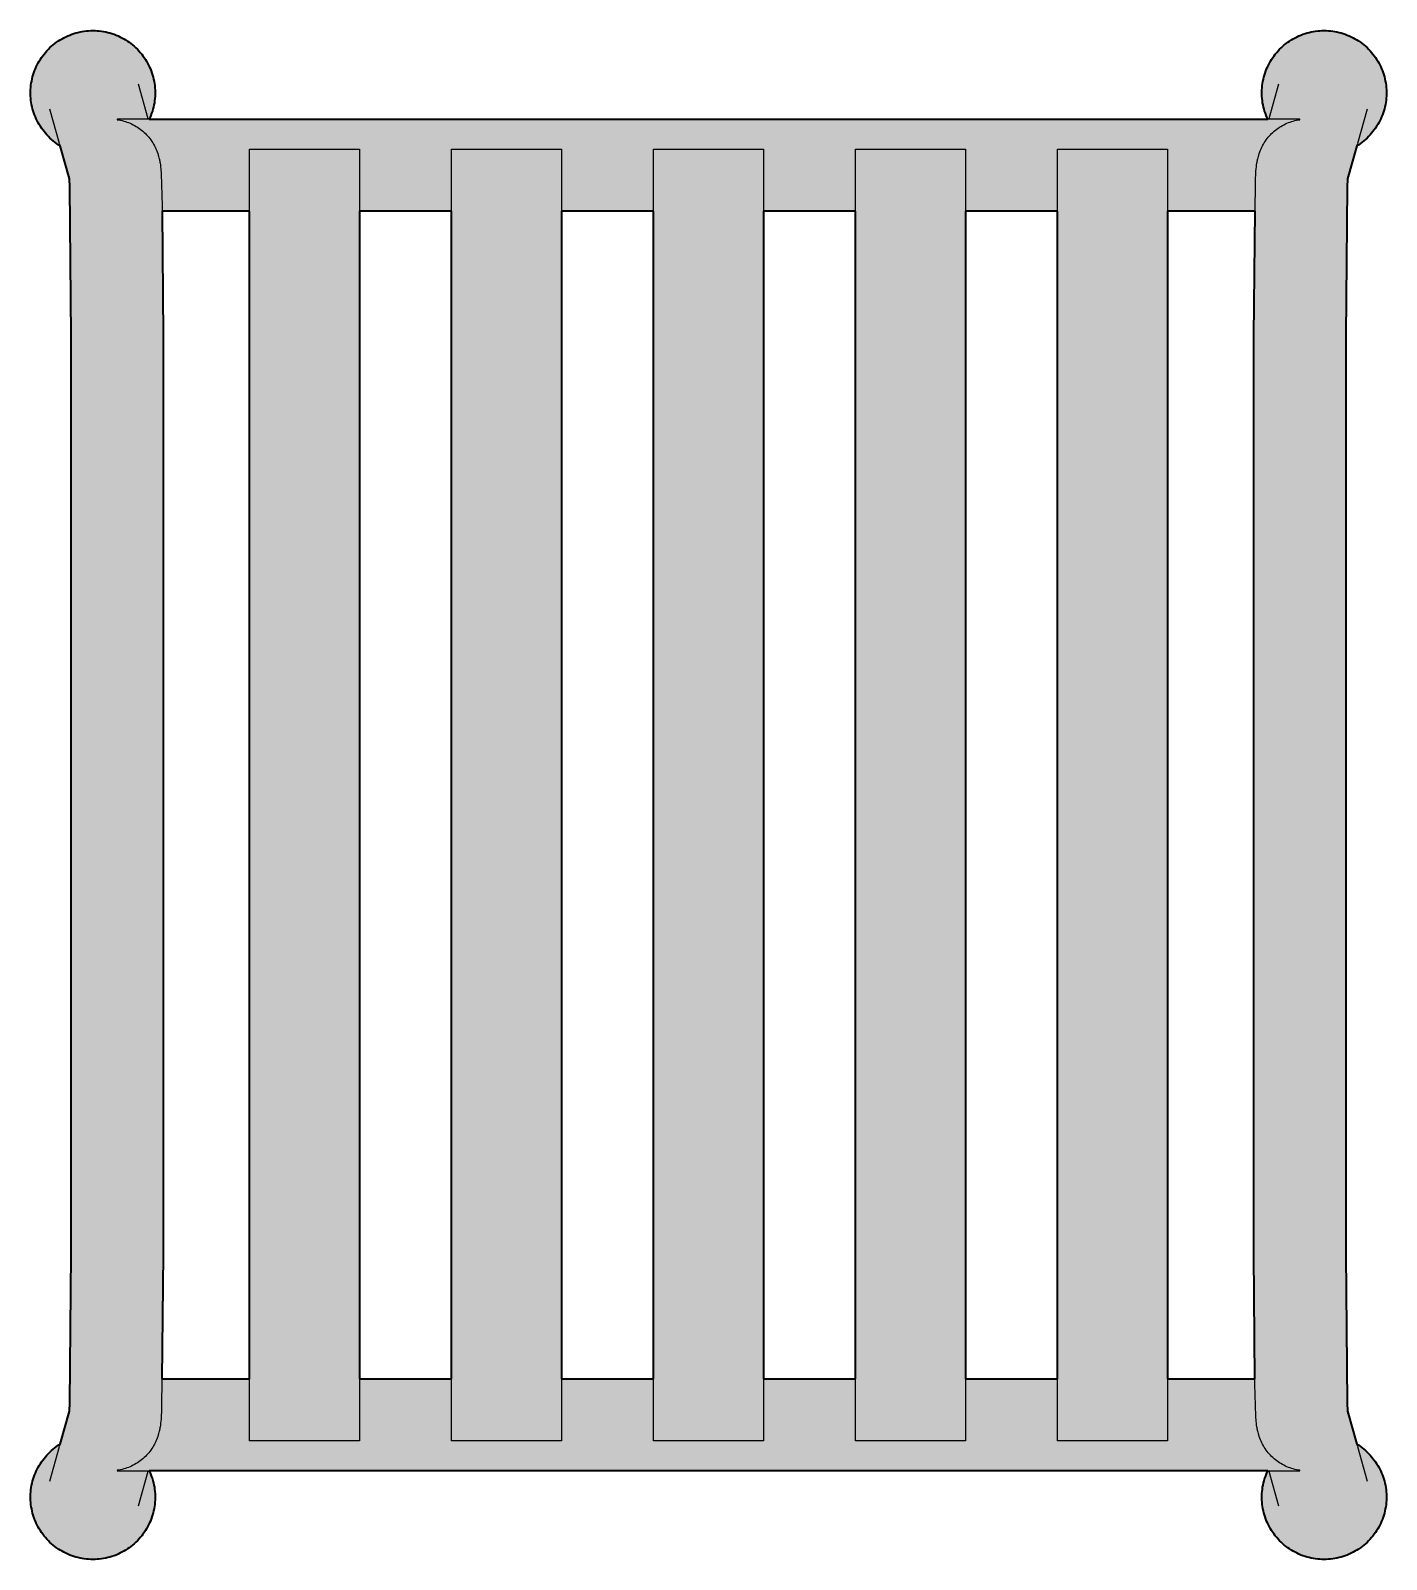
# Model space of a CAD drawing. Header units: millimetres. Extents: x 0 to 1223, y -629 to 458.
# Drawn here: x 67.2 to 436.3, y -628.6 to -212.5 of the extents above; entities that cross this region are included whole.
import ezdxf

# ---------------------------------------------------------------- set-up
doc = ezdxf.new("R2010")
doc.units = ezdxf.units.MM
doc.layers.add('Blocks', color=7, linetype='Continuous')
doc.layers.add('Blocks$Fill', color=7, linetype='Continuous', true_color=0xffffff)
doc.layers.add('Blocks$Inner', color=7, linetype='Continuous', lineweight=25, true_color=0x007f00)
doc.layers.add('Blocks$Outline', color=7, linetype='Continuous', lineweight=35, true_color=0xff3f3f)

# ---------------------------------------------------------------- blocks, each defined once
blk = doc.blocks.new('Palissade Stool Top')
at = {"layer": 'Blocks$Fill'}
h = blk.add_hatch(color=256, dxfattribs=at)
h.paths.add_polyline_path([(-3.01, 176.67), (-3.99, 177.31), (-4.46, 177.66), (-4.92, 178.03), (-5.36, 178.41), (-5.79, 178.8), (-6.21, 179.21), (-6.61, 179.64), (-7, 180.08), (-7.37, 180.53), (-7.73, 180.99), (-8.07, 181.47), (-8.39, 181.95), (-8.7, 182.45), (-8.99, 182.96), (-9.26, 183.48), (-9.52, 184.01), (-9.75, 184.54), (-9.97, 185.08), (-10.17, 185.64), (-10.35, 186.19), (-10.51, 186.76), (-10.65, 187.32), (-10.77, 187.9), (-10.87, 188.47), (-10.95, 189.05), (-11.01, 189.63), (-11.05, 190.22), (-11.07, 190.8), (-11.07, 191.39), (-11.05, 191.97), (-11.01, 192.56), (-10.95, 193.14), (-10.87, 193.72), (-10.76, 194.29), (-10.64, 194.87), (-10.5, 195.44), (-10.34, 196), (-10.16, 196.56), (-9.97, 197.11), (-9.75, 197.65), (-9.51, 198.18), (-9.26, 198.71), (-8.99, 199.23), (-8.7, 199.74), (-8.39, 200.24), (-8.07, 200.72), (-7.73, 201.2), (-7.37, 201.66), (-7, 202.11), (-6.61, 202.55), (-6.2, 202.98), (-5.79, 203.39), (-5.35, 203.78), (-4.91, 204.16), (-4.45, 204.53), (-3.98, 204.87), (-3.5, 205.21), (-3.01, 205.52), (-2.5, 205.82), (-1.99, 206.1), (-1.47, 206.36), (-0.94, 206.61), (-0.4, 206.83), (0.15, 207.04), (0.71, 207.23), (1.27, 207.4), (1.83, 207.55), (2.4, 207.68), (2.98, 207.79), (3.56, 207.88), (4.14, 207.95), (4.72, 208), (5.3, 208.02), (5.89, 208.03), (6.48, 208.03), (7.06, 208), (7.65, 207.95), (8.23, 207.88), (8.81, 207.79), (9.39, 207.68), (9.96, 207.54), (10.53, 207.39), (11.09, 207.23), (11.65, 207.04), (12.2, 206.83), (12.74, 206.6), (13.27, 206.35), (13.8, 206.09), (14.31, 205.81), (14.82, 205.51), (15.31, 205.19), (15.8, 204.86), (16.27, 204.5), (16.73, 204.14), (17.17, 203.76), (17.6, 203.36), (18.02, 202.94), (18.42, 202.52), (18.81, 202.08), (19.19, 201.62), (19.54, 201.16), (19.88, 200.68), (20.21, 200.19), (20.51, 199.69), (20.8, 199.17), (21.07, 198.65), (21.33, 198.12), (21.56, 197.58), (21.78, 197.04), (21.97, 196.48), (22.15, 195.92), (22.31, 195.36), (22.44, 194.79), (22.56, 194.21), (22.66, 193.63), (22.74, 193.05), (22.8, 192.46), (22.83, 191.88), (22.85, 191.29), (22.85, 190.7), (22.82, 190.12), (22.78, 189.53), (22.71, 188.95), (22.63, 188.37), (22.52, 187.79), (22.4, 187.21), (22.25, 186.64), (22.09, 186.08), (21.9, 185.52), (21.7, 184.97), (21.48, 184.43), (21.24, 183.89), (325.76, 183.89), (325.3, 184.97), (325.1, 185.52), (324.91, 186.08), (324.75, 186.64), (324.6, 187.21), (324.48, 187.79), (324.37, 188.37), (324.29, 188.95), (324.22, 189.53), (324.18, 190.12), (324.15, 190.7), (324.15, 191.29), (324.17, 191.88), (324.2, 192.46), (324.26, 193.05), (324.34, 193.63), (324.44, 194.21), (324.56, 194.79), (324.69, 195.36), (324.85, 195.92), (325.03, 196.48), (325.22, 197.04), (325.44, 197.58), (325.67, 198.12), (325.93, 198.65), (326.2, 199.17), (326.49, 199.69), (326.79, 200.19), (327.12, 200.68), (327.46, 201.16), (327.81, 201.62), (328.19, 202.08), (328.58, 202.52), (328.98, 202.94), (329.4, 203.36), (329.83, 203.76), (330.27, 204.14), (330.73, 204.5), (331.2, 204.86), (331.69, 205.19), (332.18, 205.51), (332.69, 205.81), (333.2, 206.09), (333.73, 206.35), (334.26, 206.6), (334.8, 206.83), (335.35, 207.04), (335.91, 207.23), (336.47, 207.39), (337.04, 207.54), (337.61, 207.68), (338.19, 207.79), (338.77, 207.88), (339.35, 207.95), (339.94, 208), (340.52, 208.03), (341.11, 208.03), (341.7, 208.02), (342.28, 208), (342.86, 207.95), (343.44, 207.88), (344.02, 207.79), (344.6, 207.68), (345.17, 207.55), (345.73, 207.4), (346.29, 207.23), (346.85, 207.04), (347.4, 206.83), (347.94, 206.61), (348.47, 206.36), (348.99, 206.1), (349.5, 205.82), (350.01, 205.52), (350.5, 205.21), (350.98, 204.87), (351.45, 204.53), (351.91, 204.16), (352.35, 203.78), (352.79, 203.39), (353.2, 202.98), (353.61, 202.55), (354, 202.11), (354.37, 201.66), (354.73, 201.2), (355.07, 200.72), (355.39, 200.24), (355.7, 199.74), (355.99, 199.23), (356.26, 198.71), (356.51, 198.18), (356.75, 197.65), (356.97, 197.11), (357.16, 196.56), (357.34, 196), (357.5, 195.44), (357.64, 194.87), (357.76, 194.29), (357.87, 193.72), (357.95, 193.14), (358.01, 192.56), (358.05, 191.97), (358.07, 191.39), (358.07, 190.8), (358.05, 190.22), (358.01, 189.63), (357.95, 189.05), (357.87, 188.47), (357.77, 187.9), (357.65, 187.32), (357.51, 186.76), (357.35, 186.19), (357.17, 185.64), (356.97, 185.08), (356.75, 184.54), (356.52, 184.01), (356.26, 183.48), (355.99, 182.96), (355.7, 182.45), (355.39, 181.95), (355.07, 181.47), (354.73, 180.99), (354.37, 180.53), (354, 180.08), (353.61, 179.64), (353.21, 179.21), (352.79, 178.8), (352.36, 178.41), (351.92, 178.03), (351.46, 177.66), (350.99, 177.31), (350.51, 176.98), (350.01, 176.67), (347.47, 167.71), (347, 125.07), (347.38, -165.43), (347.47, -167.71), (350.01, -176.67), (350.99, -177.31), (351.46, -177.66), (351.92, -178.03), (352.36, -178.41), (352.79, -178.8), (353.21, -179.21), (353.61, -179.64), (354, -180.08), (354.37, -180.53), (354.73, -180.99), (355.07, -181.47), (355.39, -181.95), (355.7, -182.45), (355.99, -182.96), (356.26, -183.48), (356.52, -184.01), (356.75, -184.54), (356.97, -185.08), (357.17, -185.64), (357.35, -186.19), (357.51, -186.76), (357.65, -187.32), (357.77, -187.9), (357.87, -188.47), (357.95, -189.05), (358.01, -189.63), (358.05, -190.22), (358.07, -190.8), (358.07, -191.39), (358.05, -191.97), (358.01, -192.56), (357.95, -193.14), (357.87, -193.72), (357.76, -194.29), (357.64, -194.87), (357.5, -195.44), (357.34, -196), (357.16, -196.56), (356.97, -197.11), (356.75, -197.65), (356.51, -198.18), (356.26, -198.71), (355.99, -199.23), (355.7, -199.74), (355.39, -200.24), (355.07, -200.72), (354.73, -201.2), (354.37, -201.66), (354, -202.11), (353.61, -202.55), (353.2, -202.98), (352.79, -203.39), (352.35, -203.78), (351.91, -204.16), (351.45, -204.53), (350.98, -204.87), (350.5, -205.21), (350.01, -205.52), (349.5, -205.82), (348.99, -206.1), (348.47, -206.36), (347.94, -206.61), (347.4, -206.83), (346.85, -207.04), (346.29, -207.23), (345.73, -207.4), (345.17, -207.55), (344.6, -207.68), (344.02, -207.79), (343.44, -207.88), (342.86, -207.95), (342.28, -208), (341.7, -208.02), (341.11, -208.03), (340.52, -208.03), (339.94, -208), (339.35, -207.95), (338.77, -207.88), (338.19, -207.79), (337.61, -207.68), (337.04, -207.54), (336.47, -207.39), (335.91, -207.23), (335.35, -207.04), (334.8, -206.83), (334.26, -206.6), (333.73, -206.35), (333.2, -206.09), (332.69, -205.81), (332.18, -205.51), (331.69, -205.19), (331.2, -204.86), (330.73, -204.5), (330.27, -204.14), (329.83, -203.76), (329.4, -203.36), (328.98, -202.94), (328.58, -202.52), (328.19, -202.08), (327.81, -201.62), (327.46, -201.16), (327.12, -200.68), (326.79, -200.19), (326.49, -199.69), (326.2, -199.17), (325.93, -198.65), (325.67, -198.12), (325.44, -197.58), (325.22, -197.04), (325.03, -196.48), (324.85, -195.92), (324.69, -195.36), (324.56, -194.79), (324.44, -194.21), (324.34, -193.63), (324.26, -193.05), (324.2, -192.46), (324.17, -191.88), (324.15, -191.29), (324.15, -190.7), (324.18, -190.12), (324.22, -189.53), (324.29, -188.95), (324.37, -188.37), (324.48, -187.79), (324.6, -187.21), (324.75, -186.64), (324.91, -186.08), (325.1, -185.52), (325.3, -184.97), (325.52, -184.43), (325.76, -183.89), (21.24, -183.89), (21.7, -184.97), (21.9, -185.52), (22.09, -186.08), (22.25, -186.64), (22.4, -187.21), (22.52, -187.79), (22.63, -188.37), (22.71, -188.95), (22.78, -189.53), (22.82, -190.12), (22.85, -190.7), (22.85, -191.29), (22.83, -191.88), (22.8, -192.46), (22.74, -193.05), (22.66, -193.63), (22.56, -194.21), (22.44, -194.79), (22.31, -195.36), (22.15, -195.92), (21.97, -196.48), (21.78, -197.04), (21.56, -197.58), (21.33, -198.12), (21.07, -198.65), (20.8, -199.17), (20.51, -199.69), (20.21, -200.19), (19.88, -200.68), (19.54, -201.16), (19.19, -201.62), (18.81, -202.08), (18.42, -202.52), (18.02, -202.94), (17.6, -203.36), (17.17, -203.76), (16.73, -204.14), (16.27, -204.5), (15.8, -204.86), (15.31, -205.19), (14.82, -205.51), (14.31, -205.81), (13.8, -206.09), (13.27, -206.35), (12.74, -206.6), (12.2, -206.83), (11.65, -207.04), (11.09, -207.23), (10.53, -207.39), (9.96, -207.54), (9.39, -207.68), (8.81, -207.79), (8.23, -207.88), (7.65, -207.95), (7.06, -208), (6.48, -208.03), (5.89, -208.03), (5.3, -208.02), (4.72, -208), (4.14, -207.95), (3.56, -207.88), (2.98, -207.79), (2.4, -207.68), (1.83, -207.55), (1.27, -207.4), (0.71, -207.23), (0.15, -207.04), (-0.4, -206.83), (-0.94, -206.61), (-1.47, -206.36), (-1.99, -206.1), (-2.5, -205.82), (-3.01, -205.52), (-3.5, -205.21), (-3.98, -204.87), (-4.45, -204.53), (-4.91, -204.16), (-5.35, -203.78), (-5.79, -203.39), (-6.2, -202.98), (-6.61, -202.55), (-7, -202.11), (-7.37, -201.66), (-7.73, -201.2), (-8.07, -200.72), (-8.39, -200.24), (-8.7, -199.74), (-8.99, -199.23), (-9.26, -198.71), (-9.51, -198.18), (-9.75, -197.65), (-9.97, -197.11), (-10.16, -196.56), (-10.34, -196), (-10.5, -195.44), (-10.64, -194.87), (-10.76, -194.29), (-10.87, -193.72), (-10.95, -193.14), (-11.01, -192.56), (-11.05, -191.97), (-11.07, -191.39), (-11.07, -190.8), (-11.05, -190.22), (-11.01, -189.63), (-10.95, -189.05), (-10.87, -188.47), (-10.77, -187.9), (-10.65, -187.32), (-10.51, -186.76), (-10.35, -186.19), (-10.17, -185.64), (-9.97, -185.08), (-9.75, -184.54), (-9.52, -184.01), (-9.26, -183.48), (-8.99, -182.96), (-8.7, -182.45), (-8.39, -181.95), (-8.07, -181.47), (-7.73, -180.99), (-7.37, -180.53), (-7, -180.08), (-6.61, -179.64), (-6.21, -179.21), (-5.79, -178.8), (-5.36, -178.41), (-4.92, -178.03), (-4.46, -177.66), (-3.99, -177.31), (-3.51, -176.98), (-3.01, -176.67), (-0.47, -167.71), (0, -125.07), (-0.38, 165.43), (-0.47, 167.71)], flags=0)
h.paths.add_polyline_path([(48.5, -158.89), (48.5, 158.89), (24.76, 158.89), (24.67, -158.89)], flags=0)
h.paths.add_polyline_path([(78.5, 158.89), (78.5, -158.89), (103.5, -158.89), (103.5, 158.89)], flags=0)
h.paths.add_polyline_path([(158.5, -158.89), (158.5, 158.89), (133.5, 158.89), (133.5, -158.89)], flags=0)
h.paths.add_polyline_path([(213.5, -158.89), (213.5, 158.89), (188.5, 158.89), (188.5, 125.07), (188.5, -158.89)], flags=0)
h.paths.add_polyline_path([(243.5, 125.07), (243.5, -158.89), (268.5, -158.89), (268.5, 158.89), (243.5, 158.89)], flags=0)
h.paths.add_polyline_path([(298.5, 125.07), (298.5, -158.89), (322.24, -158.89), (322.33, 158.89), (298.5, 158.89)], flags=0)
at = {"layer": 'Blocks$Inner'}
for p, q in [((18.2, 193.51), (20.87, 184.08)), ((326.13, 184.08), (328.8, 193.51)), ((-3.19, 177.28), (-5.86, 186.69)), ((352.86, 186.69), (350.19, 177.28)), ((-0.47, 167.68), (-3.17, 177.2)), ((350.17, 177.2), (347.47, 167.68)), ((24.76, 158.89), (48.5, 158.89)), ((78.5, 158.89), (103.5, 158.89)), ((133.5, 158.89), (158.5, 158.89)), ((188.5, 158.89), (213.5, 158.89)), ((243.5, 158.89), (268.5, 158.89)), ((298.5, 158.89), (322.33, 158.89)), ((24.67, -158.89), (48.5, -158.89)), ((78.5, -158.89), (103.5, -158.89)), ((133.5, -158.89), (158.5, -158.89)), ((188.5, -158.89), (213.5, -158.89)), ((243.5, -158.89), (268.5, -158.89)), ((298.5, -158.89), (322.24, -158.89)), ((-3.17, -177.2), (-0.47, -167.68)), ((347.47, -167.68), (350.17, -177.2)), ((-5.86, -186.69), (-3.19, -177.28)), ((350.19, -177.28), (352.86, -186.69)), ((20.87, -184.08), (18.2, -193.51)), ((328.8, -193.51), (326.13, -184.08))]:
    blk.add_line(p, q, dxfattribs=at)
for points in [[(21.24, 183.89), (21.48, 184.43), (21.7, 184.97), (21.9, 185.52), (22.09, 186.08), (22.25, 186.64), (22.4, 187.21), (22.52, 187.79), (22.63, 188.37), (22.71, 188.95), (22.78, 189.53), (22.82, 190.12), (22.85, 190.7), (22.85, 191.29), (22.83, 191.88), (22.8, 192.46), (22.74, 193.05), (22.66, 193.63), (22.56, 194.21), (22.44, 194.79), (22.31, 195.36), (22.15, 195.92), (21.97, 196.48), (21.78, 197.04), (21.56, 197.58), (21.33, 198.12), (21.07, 198.65), (20.8, 199.17), (20.51, 199.69), (20.21, 200.19), (19.88, 200.68), (19.54, 201.16), (19.19, 201.62), (18.81, 202.08), (18.42, 202.52), (18.02, 202.94), (17.6, 203.36), (17.17, 203.76), (16.73, 204.14), (16.27, 204.5), (15.8, 204.86), (15.31, 205.19), (14.82, 205.51), (14.31, 205.81), (13.8, 206.09), (13.27, 206.35), (12.74, 206.6), (12.2, 206.83), (11.65, 207.04), (11.09, 207.23), (10.53, 207.39), (9.96, 207.54), (9.39, 207.68), (8.81, 207.79), (8.23, 207.88), (7.65, 207.95), (7.06, 208), (6.48, 208.03), (5.89, 208.03), (5.3, 208.02), (4.72, 208), (4.14, 207.95), (3.56, 207.88), (2.98, 207.79), (2.4, 207.68), (1.83, 207.55), (1.27, 207.4), (0.71, 207.23), (0.15, 207.04), (-0.4, 206.83), (-0.94, 206.61), (-1.47, 206.36), (-1.99, 206.1), (-2.5, 205.82), (-3.01, 205.52), (-3.5, 205.21), (-3.98, 204.87), (-4.45, 204.53), (-4.91, 204.16), (-5.35, 203.78), (-5.79, 203.39), (-6.2, 202.98), (-6.61, 202.55), (-7, 202.11), (-7.37, 201.66), (-7.73, 201.2), (-8.07, 200.72), (-8.39, 200.24), (-8.7, 199.74), (-8.99, 199.23), (-9.26, 198.71), (-9.51, 198.18), (-9.75, 197.65), (-9.97, 197.11), (-10.16, 196.56), (-10.34, 196), (-10.5, 195.44), (-10.64, 194.87), (-10.76, 194.29), (-10.87, 193.72), (-10.95, 193.14), (-11.01, 192.56), (-11.05, 191.97), (-11.07, 191.39), (-11.07, 190.8), (-11.05, 190.22), (-11.01, 189.63), (-10.95, 189.05), (-10.87, 188.47), (-10.77, 187.9), (-10.65, 187.32), (-10.51, 186.76), (-10.35, 186.19), (-10.17, 185.64), (-9.97, 185.08), (-9.75, 184.54), (-9.52, 184.01), (-9.26, 183.48), (-8.99, 182.96), (-8.7, 182.45), (-8.39, 181.95), (-8.07, 181.47), (-7.73, 180.99), (-7.37, 180.53), (-7, 180.08), (-6.61, 179.64), (-6.21, 179.21), (-5.79, 178.8), (-5.36, 178.41), (-4.92, 178.03), (-4.46, 177.66), (-3.99, 177.31), (-3.51, 176.98), (-3.01, 176.67)], [(350.01, 176.67), (350.51, 176.98), (350.99, 177.31), (351.46, 177.66), (351.92, 178.03), (352.36, 178.41), (352.79, 178.8), (353.21, 179.21), (353.61, 179.64), (354, 180.08), (354.37, 180.53), (354.73, 180.99), (355.07, 181.47), (355.39, 181.95), (355.7, 182.45), (355.99, 182.96), (356.26, 183.48), (356.52, 184.01), (356.75, 184.54), (356.97, 185.08), (357.17, 185.64), (357.35, 186.19), (357.51, 186.76), (357.65, 187.32), (357.77, 187.9), (357.87, 188.47), (357.95, 189.05), (358.01, 189.63), (358.05, 190.22), (358.07, 190.8), (358.07, 191.39), (358.05, 191.97), (358.01, 192.56), (357.95, 193.14), (357.87, 193.72), (357.76, 194.29), (357.64, 194.87), (357.5, 195.44), (357.34, 196), (357.16, 196.56), (356.97, 197.11), (356.75, 197.65), (356.51, 198.18), (356.26, 198.71), (355.99, 199.23), (355.7, 199.74), (355.39, 200.24), (355.07, 200.72), (354.73, 201.2), (354.37, 201.66), (354, 202.11), (353.61, 202.55), (353.2, 202.98), (352.79, 203.39), (352.35, 203.78), (351.91, 204.16), (351.45, 204.53), (350.98, 204.87), (350.5, 205.21), (350.01, 205.52), (349.5, 205.82), (348.99, 206.1), (348.47, 206.36), (347.94, 206.61), (347.4, 206.83), (346.85, 207.04), (346.29, 207.23), (345.73, 207.4), (345.17, 207.55), (344.6, 207.68), (344.02, 207.79), (343.44, 207.88), (342.86, 207.95), (342.28, 208), (341.7, 208.02), (341.11, 208.03), (340.52, 208.03), (339.94, 208), (339.35, 207.95), (338.77, 207.88), (338.19, 207.79), (337.61, 207.68), (337.04, 207.54), (336.47, 207.39), (335.91, 207.23), (335.35, 207.04), (334.8, 206.83), (334.26, 206.6), (333.73, 206.35), (333.2, 206.09), (332.69, 205.81), (332.18, 205.51), (331.69, 205.19), (331.2, 204.86), (330.73, 204.5), (330.27, 204.14), (329.83, 203.76), (329.4, 203.36), (328.98, 202.94), (328.58, 202.52), (328.19, 202.08), (327.81, 201.62), (327.46, 201.16), (327.12, 200.68), (326.79, 200.19), (326.49, 199.69), (326.2, 199.17), (325.93, 198.65), (325.67, 198.12), (325.44, 197.58), (325.22, 197.04), (325.03, 196.48), (324.85, 195.92), (324.69, 195.36), (324.56, 194.79), (324.44, 194.21), (324.34, 193.63), (324.26, 193.05), (324.2, 192.46), (324.17, 191.88), (324.15, 191.29), (324.15, 190.7), (324.18, 190.12), (324.22, 189.53), (324.29, 188.95), (324.37, 188.37), (324.48, 187.79), (324.6, 187.21), (324.75, 186.64), (324.91, 186.08), (325.1, 185.52), (325.3, 184.97), (325.52, 184.43), (325.76, 183.89)], [(323.12, 173.47), (323.32, 174.16), (323.45, 174.6), (323.61, 175.03), (323.77, 175.46), (323.95, 175.88), (324.14, 176.3), (324.35, 176.71), (324.57, 177.11), (324.81, 177.5), (325.06, 177.89), (325.32, 178.27), (325.59, 178.64), (325.88, 178.99), (326.18, 179.34), (326.49, 179.68), (326.81, 180.01), (327.14, 180.32), (327.48, 180.63), (327.84, 180.92), (328.2, 181.2), (328.57, 181.47), (328.95, 181.73), (329.34, 181.97), (329.74, 182.2), (330.14, 182.42), (330.55, 182.62), (330.97, 182.81), (331.4, 182.98), (331.83, 183.14), (332.26, 183.28), (332.7, 183.41), (333.15, 183.53), (333.6, 183.63), (334.05, 183.71), (334.5, 183.78), (334.5, 183.89), (12.5, 183.89), (12.5, 183.78), (12.95, 183.71), (13.4, 183.63), (13.85, 183.53), (14.3, 183.41), (14.74, 183.28), (15.17, 183.14), (15.6, 182.98), (16.03, 182.81), (16.45, 182.62), (16.86, 182.42), (17.26, 182.2), (17.66, 181.97), (18.05, 181.73), (18.43, 181.47), (18.8, 181.2), (19.16, 180.92), (19.52, 180.63), (19.86, 180.32), (20.19, 180.01), (20.51, 179.68), (20.82, 179.34), (21.12, 178.99), (21.41, 178.64), (21.68, 178.27), (21.94, 177.89), (22.19, 177.5), (22.43, 177.11), (22.65, 176.71), (22.86, 176.3), (23.05, 175.88), (23.23, 175.46), (23.39, 175.03), (23.55, 174.6), (23.68, 174.16), (23.88, 173.47)], [(20.91, 183.94), (20.92, 183.89), (20.89, 184.02)], [(326.09, 183.94), (326.08, 183.89), (326.11, 184.02)], [(23.89, 173.42), (23.95, 173.19), (24.01, 172.96), (24.07, 172.73), (24.12, 172.51), (24.17, 172.25), (24.21, 171.99), (24.29, 171.51), (24.35, 170.99), (24.4, 170.44), (24.49, 169.05), (24.75, 160.37), (25, 125.07), (25, -125.07), (24.59, -166.88), (24.45, -169.82), (24.4, -170.44), (24.35, -170.99), (24.29, -171.51), (24.21, -171.99), (24.17, -172.25), (24.12, -172.51), (24.07, -172.73), (24.01, -172.96), (23.95, -173.19), (23.89, -173.42)], [(323.11, -173.42), (323.05, -173.19), (322.99, -172.96), (322.93, -172.73), (322.88, -172.51), (322.83, -172.25), (322.79, -171.99), (322.71, -171.51), (322.65, -170.99), (322.6, -170.44), (322.51, -169.05), (322.25, -160.37), (322, -125.07), (322, 125.07), (322.41, 166.88), (322.55, 169.82), (322.6, 170.44), (322.65, 170.99), (322.71, 171.51), (322.79, 171.99), (322.83, 172.25), (322.88, 172.51), (322.93, 172.73), (322.99, 172.96), (323.05, 173.19), (323.11, 173.42)], [(-0.51, -168.35), (-0.49, -168.08), (-0.38, -165.43), (0, -125.07), (0, 125.07), (-0.38, 165.43), (-0.49, 168.04), (-0.51, 168.33), (-0.51, 168.35)], [(347.51, 168.35), (347.49, 168.08), (347.38, 165.43), (347, 125.07), (347, -125.07), (347.38, -165.43), (347.49, -168.04), (347.51, -168.33), (347.51, -168.35)], [(23.88, -173.47), (23.68, -174.16), (23.55, -174.6), (23.39, -175.03), (23.23, -175.46), (23.05, -175.88), (22.86, -176.3), (22.65, -176.71), (22.43, -177.11), (22.19, -177.5), (21.94, -177.89), (21.68, -178.27), (21.41, -178.64), (21.12, -178.99), (20.82, -179.34), (20.51, -179.68), (20.19, -180.01), (19.86, -180.33), (19.52, -180.63), (19.16, -180.92), (18.8, -181.2), (18.43, -181.47), (18.05, -181.73), (17.66, -181.97), (17.26, -182.2), (16.86, -182.42), (16.45, -182.62), (16.03, -182.81), (15.6, -182.98), (15.17, -183.14), (14.74, -183.28), (14.3, -183.41), (13.85, -183.53), (13.4, -183.63), (12.95, -183.71), (12.5, -183.78)], [(12.5, -183.79), (12.5, -183.89), (334.5, -183.89), (334.5, -183.78), (334.05, -183.71), (333.6, -183.63), (333.15, -183.53), (332.7, -183.41), (332.26, -183.28), (331.83, -183.14), (331.4, -182.98), (330.97, -182.81), (330.55, -182.62), (330.14, -182.42), (329.74, -182.2), (329.34, -181.97), (328.95, -181.73), (328.57, -181.47), (328.2, -181.2), (327.84, -180.92), (327.48, -180.63), (327.14, -180.33), (326.81, -180.01), (326.49, -179.68), (326.18, -179.34), (325.88, -178.99), (325.59, -178.64), (325.32, -178.27), (325.06, -177.89), (324.81, -177.5), (324.57, -177.11), (324.35, -176.71), (324.14, -176.3), (323.95, -175.88), (323.77, -175.46), (323.61, -175.03), (323.45, -174.6), (323.32, -174.16), (323.12, -173.47)], [(-3.01, -176.67), (-3.51, -176.98), (-3.99, -177.31), (-4.46, -177.66), (-4.92, -178.03), (-5.36, -178.41), (-5.79, -178.8), (-6.21, -179.21), (-6.61, -179.64), (-7, -180.08), (-7.37, -180.53), (-7.73, -180.99), (-8.07, -181.47), (-8.39, -181.95), (-8.7, -182.45), (-8.99, -182.96), (-9.26, -183.48), (-9.52, -184.01), (-9.75, -184.54), (-9.97, -185.08), (-10.17, -185.64), (-10.35, -186.19), (-10.51, -186.76), (-10.65, -187.32), (-10.77, -187.9), (-10.87, -188.47), (-10.95, -189.05), (-11.01, -189.63), (-11.05, -190.22), (-11.07, -190.8), (-11.07, -191.39), (-11.05, -191.97), (-11.01, -192.56), (-10.95, -193.14), (-10.87, -193.72), (-10.76, -194.29), (-10.64, -194.87), (-10.5, -195.44), (-10.34, -196), (-10.16, -196.56), (-9.97, -197.11), (-9.75, -197.65), (-9.51, -198.18), (-9.26, -198.71), (-8.99, -199.23), (-8.7, -199.74), (-8.39, -200.24), (-8.07, -200.72), (-7.73, -201.2), (-7.37, -201.66), (-7, -202.11), (-6.61, -202.55), (-6.2, -202.98), (-5.79, -203.39), (-5.35, -203.78), (-4.91, -204.16), (-4.45, -204.53), (-3.98, -204.87), (-3.5, -205.21), (-3.01, -205.52), (-2.5, -205.82), (-1.99, -206.1), (-1.47, -206.36), (-0.94, -206.61), (-0.4, -206.83), (0.15, -207.04), (0.71, -207.23), (1.27, -207.4), (1.83, -207.55), (2.4, -207.68), (2.98, -207.79), (3.56, -207.88), (4.14, -207.95), (4.72, -208), (5.3, -208.02), (5.89, -208.03), (6.48, -208.03), (7.06, -208), (7.65, -207.95), (8.23, -207.88), (8.81, -207.79), (9.39, -207.68), (9.96, -207.54), (10.53, -207.39), (11.09, -207.23), (11.65, -207.04), (12.2, -206.83), (12.74, -206.6), (13.27, -206.35), (13.8, -206.09), (14.31, -205.81), (14.82, -205.51), (15.31, -205.19), (15.8, -204.86), (16.27, -204.5), (16.73, -204.14), (17.17, -203.76), (17.6, -203.36), (18.02, -202.94), (18.42, -202.52), (18.81, -202.08), (19.19, -201.62), (19.54, -201.16), (19.88, -200.68), (20.21, -200.19), (20.51, -199.69), (20.8, -199.17), (21.07, -198.65), (21.33, -198.12), (21.56, -197.58), (21.78, -197.04), (21.97, -196.48), (22.15, -195.92), (22.31, -195.36), (22.44, -194.79), (22.56, -194.21), (22.66, -193.63), (22.74, -193.05), (22.8, -192.46), (22.83, -191.88), (22.85, -191.29), (22.85, -190.7), (22.82, -190.12), (22.78, -189.53), (22.71, -188.95), (22.63, -188.37), (22.52, -187.79), (22.4, -187.21), (22.25, -186.64), (22.09, -186.08), (21.9, -185.52), (21.7, -184.97), (21.48, -184.43), (21.24, -183.89)], [(325.76, -183.89), (325.52, -184.43), (325.3, -184.97), (325.1, -185.52), (324.91, -186.08), (324.75, -186.64), (324.6, -187.21), (324.48, -187.79), (324.37, -188.37), (324.29, -188.95), (324.22, -189.53), (324.18, -190.12), (324.15, -190.7), (324.15, -191.29), (324.17, -191.88), (324.2, -192.46), (324.26, -193.05), (324.34, -193.63), (324.44, -194.21), (324.56, -194.79), (324.69, -195.36), (324.85, -195.92), (325.03, -196.48), (325.22, -197.04), (325.44, -197.58), (325.67, -198.12), (325.93, -198.65), (326.2, -199.17), (326.49, -199.69), (326.79, -200.19), (327.12, -200.68), (327.46, -201.16), (327.81, -201.62), (328.19, -202.08), (328.58, -202.52), (328.98, -202.94), (329.4, -203.36), (329.83, -203.76), (330.27, -204.14), (330.73, -204.5), (331.2, -204.86), (331.69, -205.19), (332.18, -205.51), (332.69, -205.81), (333.2, -206.09), (333.73, -206.35), (334.26, -206.6), (334.8, -206.83), (335.35, -207.04), (335.91, -207.23), (336.47, -207.39), (337.04, -207.54), (337.61, -207.68), (338.19, -207.79), (338.77, -207.88), (339.35, -207.95), (339.94, -208), (340.52, -208.03), (341.11, -208.03), (341.7, -208.02), (342.28, -208), (342.86, -207.95), (343.44, -207.88), (344.02, -207.79), (344.6, -207.68), (345.17, -207.55), (345.73, -207.4), (346.29, -207.23), (346.85, -207.04), (347.4, -206.83), (347.94, -206.61), (348.47, -206.36), (348.99, -206.1), (349.5, -205.82), (350.01, -205.52), (350.5, -205.21), (350.98, -204.87), (351.45, -204.53), (351.91, -204.16), (352.35, -203.78), (352.79, -203.39), (353.2, -202.98), (353.61, -202.55), (354, -202.11), (354.37, -201.66), (354.73, -201.2), (355.07, -200.72), (355.39, -200.24), (355.7, -199.74), (355.99, -199.23), (356.26, -198.71), (356.51, -198.18), (356.75, -197.65), (356.97, -197.11), (357.16, -196.56), (357.34, -196), (357.5, -195.44), (357.64, -194.87), (357.76, -194.29), (357.87, -193.72), (357.95, -193.14), (358.01, -192.56), (358.05, -191.97), (358.07, -191.39), (358.07, -190.8), (358.05, -190.22), (358.01, -189.63), (357.95, -189.05), (357.87, -188.47), (357.77, -187.9), (357.65, -187.32), (357.51, -186.76), (357.35, -186.19), (357.17, -185.64), (356.97, -185.08), (356.75, -184.54), (356.52, -184.01), (356.26, -183.48), (355.99, -182.96), (355.7, -182.45), (355.39, -181.95), (355.07, -181.47), (354.73, -180.99), (354.37, -180.53), (354, -180.08), (353.61, -179.64), (353.21, -179.21), (352.79, -178.8), (352.36, -178.41), (351.92, -178.03), (351.46, -177.66), (350.99, -177.31), (350.51, -176.98), (350.01, -176.67)], [(20.91, -183.94), (20.92, -183.89), (20.89, -184.02)], [(326.11, -184.02), (326.08, -183.89), (326.09, -183.94)]]:
    blk.add_lwpolyline(points, dxfattribs=at)
for points in [[(48.5, 175), (48.5, 175.79), (78.5, 175.79), (78.5, 175), (78.5, 125.07), (78.5, -125.07), (78.5, -175), (78.5, -175.79), (48.5, -175.79), (48.5, -175), (48.5, -125.07), (48.5, 125.07)], [(103.5, 175), (103.5, 175.79), (133.5, 175.79), (133.5, 175), (133.5, 125.07), (133.5, -125.07), (133.5, -175), (133.5, -175.79), (103.5, -175.79), (103.5, -175), (103.5, -125.07), (103.5, 125.07)], [(188.5, 125.07), (188.5, -125.07), (188.5, -175), (188.5, -175.79), (158.5, -175.79), (158.5, -175), (158.5, -125.07), (158.5, 125.07), (158.5, 175), (158.5, 175.79), (188.5, 175.79), (188.5, 175)], [(243.5, 125.07), (243.5, -125.07), (243.5, -175), (243.5, -175.79), (213.5, -175.79), (213.5, -175), (213.5, -125.07), (213.5, 125.07), (213.5, 175), (213.5, 175.79), (243.5, 175.79), (243.5, 175)], [(298.5, 125.07), (298.5, -125.07), (298.5, -175), (298.5, -175.79), (268.5, -175.79), (268.5, -175), (268.5, -125.07), (268.5, 125.07), (268.5, 175), (268.5, 175.79), (298.5, 175.79), (298.5, 175)]]:
    blk.add_lwpolyline(points, close=True, dxfattribs=at)
at = {"layer": 'Blocks$Outline'}
for points in [[(-3.01, 176.67), (-3.51, 176.98), (-3.99, 177.31), (-4.46, 177.66), (-4.92, 178.03), (-5.36, 178.41), (-5.79, 178.8), (-6.21, 179.21), (-6.61, 179.64), (-7, 180.08), (-7.37, 180.53), (-7.73, 180.99), (-8.07, 181.47), (-8.39, 181.95), (-8.7, 182.45), (-8.99, 182.96), (-9.26, 183.48), (-9.52, 184.01), (-9.75, 184.54), (-9.97, 185.08), (-10.17, 185.64), (-10.35, 186.19), (-10.51, 186.76), (-10.65, 187.32), (-10.77, 187.9), (-10.87, 188.47), (-10.95, 189.05), (-11.01, 189.63), (-11.05, 190.22), (-11.07, 190.8), (-11.07, 191.39), (-11.05, 191.97), (-11.01, 192.56), (-10.95, 193.14), (-10.87, 193.72), (-10.76, 194.29), (-10.64, 194.87), (-10.5, 195.44), (-10.34, 196), (-10.16, 196.56), (-9.97, 197.11), (-9.75, 197.65), (-9.51, 198.18), (-9.26, 198.71), (-8.99, 199.23), (-8.7, 199.74), (-8.39, 200.24), (-8.07, 200.72), (-7.73, 201.2), (-7.37, 201.66), (-7, 202.11), (-6.61, 202.55), (-6.2, 202.98), (-5.79, 203.39), (-5.35, 203.78), (-4.91, 204.16), (-4.45, 204.53), (-3.98, 204.87), (-3.5, 205.21), (-3.01, 205.52), (-2.5, 205.82), (-1.99, 206.1), (-1.47, 206.36), (-0.94, 206.61), (-0.4, 206.83), (0.15, 207.04), (0.71, 207.23), (1.27, 207.4), (1.83, 207.55), (2.4, 207.68), (2.98, 207.79), (3.56, 207.88), (4.14, 207.95), (4.72, 208), (5.3, 208.02), (5.89, 208.03), (6.48, 208.03), (7.06, 208), (7.65, 207.95), (8.23, 207.88), (8.81, 207.79), (9.39, 207.68), (9.96, 207.54), (10.53, 207.39), (11.09, 207.23), (11.65, 207.04), (12.2, 206.83), (12.74, 206.6), (13.27, 206.35), (13.8, 206.09), (14.31, 205.81), (14.82, 205.51), (15.31, 205.19), (15.8, 204.86), (16.27, 204.5), (16.73, 204.14), (17.17, 203.76), (17.6, 203.36), (18.02, 202.94), (18.42, 202.52), (18.81, 202.08), (19.19, 201.62), (19.54, 201.16), (19.88, 200.68), (20.21, 200.19), (20.51, 199.69), (20.8, 199.17), (21.07, 198.65), (21.33, 198.12), (21.56, 197.58), (21.78, 197.04), (21.97, 196.48), (22.15, 195.92), (22.31, 195.36), (22.44, 194.79), (22.56, 194.21), (22.66, 193.63), (22.74, 193.05), (22.8, 192.46), (22.83, 191.88), (22.85, 191.29), (22.85, 190.7), (22.82, 190.12), (22.78, 189.53), (22.71, 188.95), (22.63, 188.37), (22.52, 187.79), (22.4, 187.21), (22.25, 186.64), (22.09, 186.08), (21.9, 185.52), (21.7, 184.97), (21.48, 184.43), (21.24, 183.89)], [(325.76, 183.89), (325.52, 184.43), (325.3, 184.97), (325.1, 185.52), (324.91, 186.08), (324.75, 186.64), (324.6, 187.21), (324.48, 187.79), (324.37, 188.37), (324.29, 188.95), (324.22, 189.53), (324.18, 190.12), (324.15, 190.7), (324.15, 191.29), (324.17, 191.88), (324.2, 192.46), (324.26, 193.05), (324.34, 193.63), (324.44, 194.21), (324.56, 194.79), (324.69, 195.36), (324.85, 195.92), (325.03, 196.48), (325.22, 197.04), (325.44, 197.58), (325.67, 198.12), (325.93, 198.65), (326.2, 199.17), (326.49, 199.69), (326.79, 200.19), (327.12, 200.68), (327.46, 201.16), (327.81, 201.62), (328.19, 202.08), (328.58, 202.52), (328.98, 202.94), (329.4, 203.36), (329.83, 203.76), (330.27, 204.14), (330.73, 204.5), (331.2, 204.86), (331.69, 205.19), (332.18, 205.51), (332.69, 205.81), (333.2, 206.09), (333.73, 206.35), (334.26, 206.6), (334.8, 206.83), (335.35, 207.04), (335.91, 207.23), (336.47, 207.39), (337.04, 207.54), (337.61, 207.68), (338.19, 207.79), (338.77, 207.88), (339.35, 207.95), (339.94, 208), (340.52, 208.03), (341.11, 208.03), (341.7, 208.02), (342.28, 208), (342.86, 207.95), (343.44, 207.88), (344.02, 207.79), (344.6, 207.68), (345.17, 207.55), (345.73, 207.4), (346.29, 207.23), (346.85, 207.04), (347.4, 206.83), (347.94, 206.61), (348.47, 206.36), (348.99, 206.1), (349.5, 205.82), (350.01, 205.52), (350.5, 205.21), (350.98, 204.87), (351.45, 204.53), (351.91, 204.16), (352.35, 203.78), (352.79, 203.39), (353.2, 202.98), (353.61, 202.55), (354, 202.11), (354.37, 201.66), (354.73, 201.2), (355.07, 200.72), (355.39, 200.24), (355.7, 199.74), (355.99, 199.23), (356.26, 198.71), (356.51, 198.18), (356.75, 197.65), (356.97, 197.11), (357.16, 196.56), (357.34, 196), (357.5, 195.44), (357.64, 194.87), (357.76, 194.29), (357.87, 193.72), (357.95, 193.14), (358.01, 192.56), (358.05, 191.97), (358.07, 191.39), (358.07, 190.8), (358.05, 190.22), (358.01, 189.63), (357.95, 189.05), (357.87, 188.47), (357.77, 187.9), (357.65, 187.32), (357.51, 186.76), (357.35, 186.19), (357.17, 185.64), (356.97, 185.08), (356.75, 184.54), (356.52, 184.01), (356.26, 183.48), (355.99, 182.96), (355.7, 182.45), (355.39, 181.95), (355.07, 181.47), (354.73, 180.99), (354.37, 180.53), (354, 180.08), (353.61, 179.64), (353.21, 179.21), (352.79, 178.8), (352.36, 178.41), (351.92, 178.03), (351.46, 177.66), (350.99, 177.31), (350.51, 176.98), (350.01, 176.67)], [(21.24, 183.89), (325.76, 183.89)], [(-0.47, 167.71), (-3.01, 176.67)], [(350.01, 176.67), (347.47, 167.71)], [(-0.47, -167.71), (-0.38, -165.43), (0, -125.07), (0, 125.07), (-0.38, 165.43), (-0.47, 167.71)], [(347.47, 167.71), (347.38, 165.43), (347, 125.07), (347, -125.07), (347.38, -165.43), (347.47, -167.71)], [(24.76, 158.89), (25, 125.07), (25, -125.07), (24.67, -158.89)], [(48.5, 158.89), (24.76, 158.89)], [(48.5, -158.89), (48.5, -125.07), (48.5, 125.07), (48.5, 158.89)], [(78.5, 158.89), (78.5, 125.07), (78.5, -125.07), (78.5, -158.89)], [(103.5, 158.89), (78.5, 158.89)], [(103.5, -158.89), (103.5, -125.07), (103.5, 125.07), (103.5, 158.89)], [(158.5, 158.89), (133.5, 158.89)], [(133.5, 158.89), (133.5, 125.07), (133.5, -125.07), (133.5, -158.89)], [(158.5, -158.89), (158.5, -125.07), (158.5, 125.07), (158.5, 158.89)], [(213.5, 158.89), (188.5, 158.89)], [(188.5, 158.89), (188.5, 125.07)], [(213.5, -158.89), (213.5, -125.07), (213.5, 125.07), (213.5, 158.89)], [(268.5, 158.89), (243.5, 158.89)], [(243.5, 158.89), (243.5, 125.07)], [(268.5, -158.89), (268.5, -125.07), (268.5, 125.07), (268.5, 158.89)], [(322.33, 158.89), (298.5, 158.89)], [(298.5, 158.89), (298.5, 125.07)], [(322.24, -158.89), (322, -125.07), (322, 125.07), (322.33, 158.89)], [(188.5, 125.07), (188.5, -125.07), (188.5, -158.89)], [(243.5, 125.07), (243.5, -125.07), (243.5, -158.89)], [(298.5, 125.07), (298.5, -125.07), (298.5, -158.89)], [(24.67, -158.89), (48.5, -158.89)], [(78.5, -158.89), (103.5, -158.89)], [(133.5, -158.89), (158.5, -158.89)], [(188.5, -158.89), (213.5, -158.89)], [(243.5, -158.89), (268.5, -158.89)], [(298.5, -158.89), (322.24, -158.89)], [(-3.01, -176.67), (-0.47, -167.71)], [(347.47, -167.71), (350.01, -176.67)], [(21.24, -183.89), (21.48, -184.43), (21.7, -184.97), (21.9, -185.52), (22.09, -186.08), (22.25, -186.64), (22.4, -187.21), (22.52, -187.79), (22.63, -188.37), (22.71, -188.95), (22.78, -189.53), (22.82, -190.12), (22.85, -190.7), (22.85, -191.29), (22.83, -191.88), (22.8, -192.46), (22.74, -193.05), (22.66, -193.63), (22.56, -194.21), (22.44, -194.79), (22.31, -195.36), (22.15, -195.92), (21.97, -196.48), (21.78, -197.04), (21.56, -197.58), (21.33, -198.12), (21.07, -198.65), (20.8, -199.17), (20.51, -199.69), (20.21, -200.19), (19.88, -200.68), (19.54, -201.16), (19.19, -201.62), (18.81, -202.08), (18.42, -202.52), (18.02, -202.94), (17.6, -203.36), (17.17, -203.76), (16.73, -204.14), (16.27, -204.5), (15.8, -204.86), (15.31, -205.19), (14.82, -205.51), (14.31, -205.81), (13.8, -206.09), (13.27, -206.35), (12.74, -206.6), (12.2, -206.83), (11.65, -207.04), (11.09, -207.23), (10.53, -207.39), (9.96, -207.54), (9.39, -207.68), (8.81, -207.79), (8.23, -207.88), (7.65, -207.95), (7.06, -208), (6.48, -208.03), (5.89, -208.03), (5.3, -208.02), (4.72, -208), (4.14, -207.95), (3.56, -207.88), (2.98, -207.79), (2.4, -207.68), (1.83, -207.55), (1.27, -207.4), (0.71, -207.23), (0.15, -207.04), (-0.4, -206.83), (-0.94, -206.61), (-1.47, -206.36), (-1.99, -206.1), (-2.5, -205.82), (-3.01, -205.52), (-3.5, -205.21), (-3.98, -204.87), (-4.45, -204.53), (-4.91, -204.16), (-5.35, -203.78), (-5.79, -203.39), (-6.2, -202.98), (-6.61, -202.55), (-7, -202.11), (-7.37, -201.66), (-7.73, -201.2), (-8.07, -200.72), (-8.39, -200.24), (-8.7, -199.74), (-8.99, -199.23), (-9.26, -198.71), (-9.51, -198.18), (-9.75, -197.65), (-9.97, -197.11), (-10.16, -196.56), (-10.34, -196), (-10.5, -195.44), (-10.64, -194.87), (-10.76, -194.29), (-10.87, -193.72), (-10.95, -193.14), (-11.01, -192.56), (-11.05, -191.97), (-11.07, -191.39), (-11.07, -190.8), (-11.05, -190.22), (-11.01, -189.63), (-10.95, -189.05), (-10.87, -188.47), (-10.77, -187.9), (-10.65, -187.32), (-10.51, -186.76), (-10.35, -186.19), (-10.17, -185.64), (-9.97, -185.08), (-9.75, -184.54), (-9.52, -184.01), (-9.26, -183.48), (-8.99, -182.96), (-8.7, -182.45), (-8.39, -181.95), (-8.07, -181.47), (-7.73, -180.99), (-7.37, -180.53), (-7, -180.08), (-6.61, -179.64), (-6.21, -179.21), (-5.79, -178.8), (-5.36, -178.41), (-4.92, -178.03), (-4.46, -177.66), (-3.99, -177.31), (-3.51, -176.98), (-3.01, -176.67)], [(350.01, -176.67), (350.51, -176.98), (350.99, -177.31), (351.46, -177.66), (351.92, -178.03), (352.36, -178.41), (352.79, -178.8), (353.21, -179.21), (353.61, -179.64), (354, -180.08), (354.37, -180.53), (354.73, -180.99), (355.07, -181.47), (355.39, -181.95), (355.7, -182.45), (355.99, -182.96), (356.26, -183.48), (356.52, -184.01), (356.75, -184.54), (356.97, -185.08), (357.17, -185.64), (357.35, -186.19), (357.51, -186.76), (357.65, -187.32), (357.77, -187.9), (357.87, -188.47), (357.95, -189.05), (358.01, -189.63), (358.05, -190.22), (358.07, -190.8), (358.07, -191.39), (358.05, -191.97), (358.01, -192.56), (357.95, -193.14), (357.87, -193.72), (357.76, -194.29), (357.64, -194.87), (357.5, -195.44), (357.34, -196), (357.16, -196.56), (356.97, -197.11), (356.75, -197.65), (356.51, -198.18), (356.26, -198.71), (355.99, -199.23), (355.7, -199.74), (355.39, -200.24), (355.07, -200.72), (354.73, -201.2), (354.37, -201.66), (354, -202.11), (353.61, -202.55), (353.2, -202.98), (352.79, -203.39), (352.35, -203.78), (351.91, -204.16), (351.45, -204.53), (350.98, -204.87), (350.5, -205.21), (350.01, -205.52), (349.5, -205.82), (348.99, -206.1), (348.47, -206.36), (347.94, -206.61), (347.4, -206.83), (346.85, -207.04), (346.29, -207.23), (345.73, -207.4), (345.17, -207.55), (344.6, -207.68), (344.02, -207.79), (343.44, -207.88), (342.86, -207.95), (342.28, -208), (341.7, -208.02), (341.11, -208.03), (340.52, -208.03), (339.94, -208), (339.35, -207.95), (338.77, -207.88), (338.19, -207.79), (337.61, -207.68), (337.04, -207.54), (336.47, -207.39), (335.91, -207.23), (335.35, -207.04), (334.8, -206.83), (334.26, -206.6), (333.73, -206.35), (333.2, -206.09), (332.69, -205.81), (332.18, -205.51), (331.69, -205.19), (331.2, -204.86), (330.73, -204.5), (330.27, -204.14), (329.83, -203.76), (329.4, -203.36), (328.98, -202.94), (328.58, -202.52), (328.19, -202.08), (327.81, -201.62), (327.46, -201.16), (327.12, -200.68), (326.79, -200.19), (326.49, -199.69), (326.2, -199.17), (325.93, -198.65), (325.67, -198.12), (325.44, -197.58), (325.22, -197.04), (325.03, -196.48), (324.85, -195.92), (324.69, -195.36), (324.56, -194.79), (324.44, -194.21), (324.34, -193.63), (324.26, -193.05), (324.2, -192.46), (324.17, -191.88), (324.15, -191.29), (324.15, -190.7), (324.18, -190.12), (324.22, -189.53), (324.29, -188.95), (324.37, -188.37), (324.48, -187.79), (324.6, -187.21), (324.75, -186.64), (324.91, -186.08), (325.1, -185.52), (325.3, -184.97), (325.52, -184.43), (325.76, -183.89)], [(325.76, -183.89), (21.24, -183.89)]]:
    blk.add_lwpolyline(points, dxfattribs=at)

msp = doc.modelspace()

# ---------------------------------------------------------------- block references
at = {"layer": 'Blocks'}
msp.add_blockref('Palissade Stool Top', (78.23, -420.58), dxfattribs=at)

doc.saveas('drawing.dxf')
